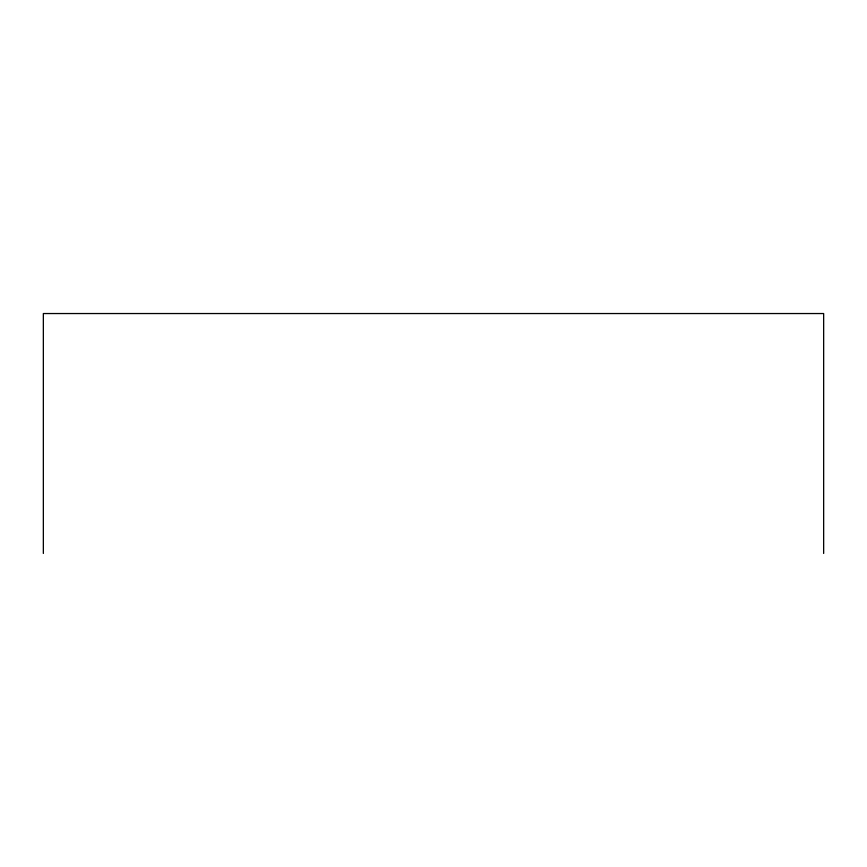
<?xml version="1.0" encoding="UTF-8"?>
<svg xmlns="http://www.w3.org/2000/svg" width="867" height="867" viewBox="0 0 867 867"><rect width="100%" height="100%" fill="white"/><g stroke="black" fill="none" stroke-linecap="round" stroke-linejoin="round"><path stroke-width="1.3" d="M823.65 553.46L823.65 313.54L43.35 313.54L43.35 553.46"/></g></svg>
